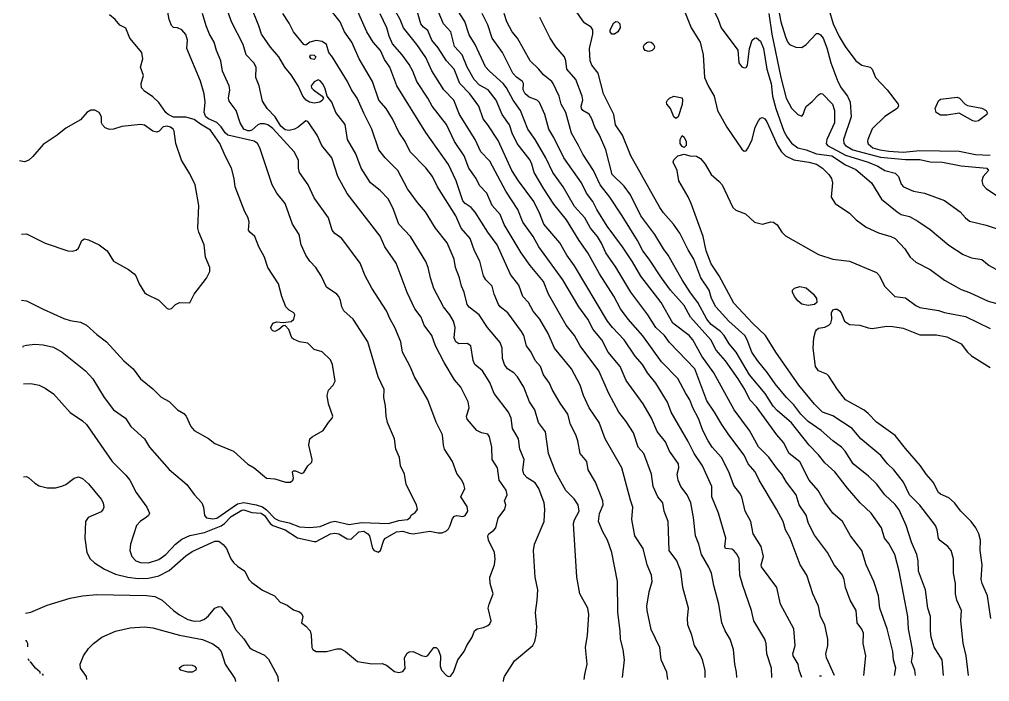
# Model space of a CAD drawing. Header units: inches. Extents: x 3311818 to 3313075, y 1372003 to 1372737.
# Drawn here: x 3311819.5 to 3311998.3, y 1372003.5 to 1372125.7 of the extents above; entities that cross this region are included whole.
import ezdxf

# ---------------------------------------------------------------- set-up
doc = ezdxf.new("R2010")
doc.units = ezdxf.units.IN
doc.header["$MEASUREMENT"] = 0

msp = doc.modelspace()

# ---------------------------------------------------------------- linework, layer by layer
for points, elevation in [([(3311820.22, 1372041.26), (3311820.79, 1372041.29), (3311821.17, 1372041.09), (3311822.31, 1372040.08), (3311823.08, 1372039.61), (3311824.6, 1372039.21), (3311826.13, 1372039.24), (3311827.27, 1372039.51), (3311828.03, 1372039.87), (3311829.56, 1372041.04), (3311830.32, 1372041.27), (3311831.08, 1372040.97), (3311832.22, 1372039.97), (3311834.51, 1372037.13), (3311834.89, 1372036.44), (3311835.02, 1372035.68), (3311834.92, 1372035.29), (3311834.51, 1372034.81), (3311832.15, 1372033.77), (3311831.62, 1372033.01), (3311831.54, 1372029.96), (3311831.9, 1372027.29), (3311832.53, 1372026.15), (3311833.31, 1372025.39), (3311835.15, 1372024.24), (3311837.18, 1372023.3), (3311839.47, 1372022.73), (3311841.37, 1372022.52), (3311843.28, 1372022.58), (3311845.18, 1372022.97), (3311847.09, 1372023.96), (3311850.14, 1372026.67), (3311851.28, 1372027.47), (3311855.47, 1372029.41), (3311856.24, 1372029.36), (3311857, 1372028.8), (3311857.66, 1372028.05), (3311858.45, 1372026.15), (3311858.9, 1372025.47), (3311859.67, 1372024.76), (3311861.01, 1372023.86), (3311861.77, 1372022.34), (3311862.33, 1372021.73), (3311864.24, 1372020.33), (3311866.51, 1372019.29), (3311867.54, 1372018.14), (3311868.81, 1372017.56), (3311869.96, 1372016.74), (3311871.1, 1372016.35), (3311871.48, 1372016.04), (3311871.7, 1372015.48), (3311871.46, 1372014.33), (3311872.24, 1372013.73), (3311873.03, 1372012.81), (3311873.22, 1372012.05), (3311873.34, 1372009.76), (3311873.54, 1372009.38), (3311874.15, 1372009.05), (3311876.06, 1372009.02), (3311877.96, 1372009.53), (3311878.72, 1372009.51), (3311879.58, 1372009), (3311881.77, 1372007.2), (3311884.44, 1372006.74), (3311886.35, 1372006.82), (3311887.11, 1372006.5), (3311888.63, 1372005.35), (3311889.39, 1372005.14), (3311890.16, 1372005.36), (3311890.54, 1372005.88), (3311890.47, 1372007.85), (3311890.92, 1372008.7), (3311891.3, 1372008.95), (3311892.06, 1372009), (3311893.59, 1372008.3), (3311894.35, 1372008.12), (3311894.73, 1372008.3), (3311895.83, 1372009.76), (3311896.26, 1372009.77), (3311896.65, 1372009.38), (3311897.07, 1372008.23), (3311897, 1372006.33), (3311897.24, 1372005.57), (3311898.16, 1372004.59), (3311898.54, 1372004.4), (3311898.92, 1372004.45), (3311899.5, 1372005.19), (3311900.25, 1372007.47), (3311901.46, 1372009), (3311901.93, 1372010.14), (3311902.9, 1372011.66), (3311903.32, 1372012.81), (3311903.85, 1372013.19), (3311905.02, 1372013.45), (3311905.78, 1372013.8), (3311906.16, 1372014.14), (3311906.42, 1372014.71), (3311905.88, 1372017), (3311906.03, 1372017.76), (3311906.76, 1372019.67), (3311906.26, 1372021.57), (3311906.18, 1372022.72), (3311907.03, 1372025), (3311907.17, 1372026.15), (3311907.01, 1372027.29), (3311905.93, 1372029.58), (3311905.82, 1372030.34), (3311906, 1372030.72), (3311906.93, 1372031.4), (3311907.27, 1372031.86), (3311907.69, 1372033.62), (3311908.97, 1372035.29), (3311909.11, 1372036.06), (3311908.86, 1372036.82), (3311909.39, 1372037.96), (3311909.21, 1372038.82), (3311907.88, 1372040.63), (3311907.56, 1372042.92), (3311906.59, 1372044.44), (3311906.53, 1372046.73), (3311906.13, 1372048.63), (3311905.78, 1372049.11), (3311904.64, 1372049.36), (3311903.81, 1372049.78), (3311901.97, 1372051.91), (3311901.88, 1372052.45), (3311902.37, 1372053.97), (3311902.19, 1372055.11), (3311900.83, 1372057.8), (3311899.69, 1372059.15), (3311897.73, 1372062.36), (3311896.18, 1372065.4), (3311895.49, 1372067.34), (3311894.1, 1372069.22), (3311893.51, 1372070.74), (3311892.33, 1372072.26), (3311890.92, 1372075.27), (3311888.9, 1372080.65), (3311886.79, 1372083.7), (3311885.96, 1372085.69), (3311879.87, 1372093.53), (3311878.13, 1372096.66), (3311877.06, 1372100.09), (3311875.21, 1372102.37), (3311874.35, 1372104.28), (3311872.83, 1372106.57), (3311872.62, 1372106.84), (3311872.24, 1372106.96), (3311870.84, 1372105.8), (3311870.14, 1372105.42), (3311869.19, 1372105.13), (3311868.43, 1372105.26), (3311867.67, 1372105.94), (3311866.63, 1372107.71), (3311865.12, 1372109.24), (3311864.24, 1372110.56), (3311863.65, 1372113.43), (3311863.06, 1372114.95), (3311863.1, 1372116.87), (3311862.68, 1372117.62), (3311861.27, 1372119.14), (3311860.71, 1372121.05), (3311858.57, 1372125.24), (3311856.59, 1372130.96)], 4490), ([(3311938.99, 1372003.85), (3311938.82, 1372005.19), (3311937.77, 1372007.47), (3311937.54, 1372009.76), (3311935.89, 1372013.1), (3311935.15, 1372016.62), (3311935.11, 1372017.38), (3311935.54, 1372020.05), (3311936.07, 1372021.96), (3311935.99, 1372023.1), (3311935.18, 1372025), (3311934.47, 1372028.05), (3311932.93, 1372030.34), (3311932.35, 1372033.39), (3311932.54, 1372035.68), (3311932.08, 1372036.94), (3311930.51, 1372042.92), (3311927.41, 1372048.25), (3311926.32, 1372051.3), (3311924.46, 1372053.97), (3311923.46, 1372056.26), (3311922.85, 1372058.16), (3311921.26, 1372061.21), (3311918.08, 1372065.02), (3311916.9, 1372067.69), (3311915.38, 1372070.36), (3311914.17, 1372071.81), (3311913.29, 1372073.41), (3311912.26, 1372074.55), (3311911.5, 1372076.62), (3311909.98, 1372078.59), (3311907.54, 1372084.08), (3311905.78, 1372086.4), (3311903.5, 1372090.1), (3311902.74, 1372090.94), (3311901.65, 1372091.7), (3311901.21, 1372092.21), (3311899.95, 1372095.9), (3311898.54, 1372098.88), (3311894.35, 1372104.78), (3311889.01, 1372113.4), (3311887.72, 1372116.86), (3311886.73, 1372118.25), (3311886.01, 1372119.91), (3311884.68, 1372121.43), (3311883.48, 1372123.34), (3311880.63, 1372129.94)], 4494), ([(3311958.93, 1372129.82), (3311959.81, 1372125.24), (3311960.67, 1372122.42), (3311961.05, 1372121.52), (3311961.43, 1372121.02), (3311962.57, 1372120.53), (3311963.72, 1372120.47), (3311964.48, 1372121.01), (3311966.38, 1372123.03), (3311966.77, 1372123.04), (3311967.15, 1372122.79), (3311967.6, 1372122.19), (3311968.29, 1372120.39), (3311969.01, 1372117.62), (3311970.33, 1372114.19), (3311970.94, 1372113.05), (3311972.1, 1372111.52), (3311972.57, 1372110.38), (3311972.8, 1372107.71), (3311971.35, 1372103.52), (3311971.46, 1372102.76), (3311971.72, 1372102.39), (3311973.08, 1372101.61), (3311978.2, 1372100.26), (3311982.77, 1372099.78), (3311985.44, 1372099.8), (3311987.35, 1372099.38), (3311989.63, 1372099.31), (3311993.06, 1372098.66), (3311997.81, 1372098.18), (3311998.1, 1372097.8), (3311997.12, 1372096.66), (3311996.89, 1372095.9), (3311997.07, 1372095.13), (3311997.64, 1372094.44), (3312000.31, 1372092.65)], 4500), ([(3311820.07, 1372065.21), (3311820.21, 1372065.4), (3311820.79, 1372065.56), (3311822.31, 1372065.76), (3311823.84, 1372065.63), (3311825.75, 1372065.18), (3311827.37, 1372064.26), (3311831.61, 1372060.83), (3311832.99, 1372059.36), (3311835.06, 1372055.88), (3311836.8, 1372053.61), (3311839.01, 1372052.06), (3311840, 1372050.54), (3311842.52, 1372048.28), (3311843.45, 1372046.73), (3311847.09, 1372042.6), (3311850.33, 1372039.87), (3311851.66, 1372037.98), (3311853.06, 1372036.44), (3311853.38, 1372035.68), (3311853.58, 1372034.15), (3311853.95, 1372033.7), (3311855.09, 1372033.51), (3311855.85, 1372033.6), (3311859.67, 1372036.29), (3311860.81, 1372036.51), (3311863.1, 1372036.11), (3311864.24, 1372035.69), (3311865, 1372035.18), (3311866.53, 1372033.59), (3311867.29, 1372033.19), (3311869.19, 1372032.75), (3311871.1, 1372032.01), (3311873.01, 1372031.88), (3311874.91, 1372032.09), (3311876.82, 1372032.91), (3311877.58, 1372033.06), (3311880.25, 1372032.48), (3311882.53, 1372032.83), (3311887.49, 1372032.67), (3311889.39, 1372033.21), (3311890.98, 1372033.39), (3311891.48, 1372033.77), (3311891.68, 1372034.17), (3311892.44, 1372034.65), (3311892.83, 1372035.21), (3311892.68, 1372036.06), (3311890.78, 1372039.87), (3311890.42, 1372041.77), (3311889.72, 1372043.3), (3311889.55, 1372044.82), (3311888.87, 1372046.35), (3311888.62, 1372048.25), (3311887.29, 1372051.3), (3311887.05, 1372052.45), (3311886.96, 1372054.35), (3311886.64, 1372055.88), (3311886.7, 1372057.4), (3311885.61, 1372059.69), (3311883.69, 1372066.17), (3311880.99, 1372070.36), (3311879.25, 1372071.88), (3311878.87, 1372072.65), (3311878.65, 1372073.79), (3311878.34, 1372074.55), (3311877.96, 1372074.96), (3311876.06, 1372076.24), (3311875.07, 1372078.36), (3311874.09, 1372079.89), (3311873.01, 1372081.04), (3311872.27, 1372082.17), (3311871.37, 1372084.08), (3311871, 1372085.99), (3311869.78, 1372087.89), (3311868.43, 1372091.7), (3311866.9, 1372093.61), (3311866.05, 1372095.13), (3311863.77, 1372101.99), (3311863.37, 1372102.76), (3311862.72, 1372103.21), (3311857.9, 1372104.28), (3311857.38, 1372104.7), (3311856.62, 1372105.85), (3311855.85, 1372106.63), (3311854.3, 1372107.33), (3311853.8, 1372107.71), (3311853.54, 1372108.47), (3311853.71, 1372110.38), (3311853.49, 1372111.9), (3311852.81, 1372114.28), (3311850.31, 1372120.29), (3311850.44, 1372121.81), (3311850.14, 1372122.89), (3311849.38, 1372123.76), (3311848.61, 1372124.11), (3311847.85, 1372124.17), (3311847.47, 1372124.53), (3311847.04, 1372125.62), (3311846.71, 1372127.66)], 4488), ([(3311908.71, 1372003.47), (3311908.73, 1372004.04), (3311908.91, 1372004.42), (3311910.74, 1372007.29), (3311914.1, 1372010.14), (3311914.45, 1372010.9), (3311914.72, 1372012.05), (3311914.83, 1372013.57), (3311914.58, 1372016.24), (3311914.93, 1372018.52), (3311915.04, 1372020.43), (3311914.56, 1372022.72), (3311914.21, 1372027.67), (3311914.43, 1372028.82), (3311916.21, 1372033.01), (3311916.33, 1372035.29), (3311916.19, 1372036.44), (3311915.21, 1372039.11), (3311914.55, 1372040.12), (3311913.03, 1372041.05), (3311912.44, 1372041.77), (3311912.27, 1372042.54), (3311912.48, 1372044.44), (3311911.71, 1372046.35), (3311911.44, 1372048.25), (3311910.33, 1372050.16), (3311910.11, 1372052.06), (3311909.64, 1372053.21), (3311907, 1372056.64), (3311906.16, 1372058.65), (3311904.83, 1372060.83), (3311903.41, 1372061.97), (3311903.1, 1372062.74), (3311902.66, 1372065.4), (3311901.97, 1372065.86), (3311900.45, 1372065.79), (3311899.89, 1372066.17), (3311899.63, 1372066.93), (3311899.77, 1372068.83), (3311899.48, 1372069.98), (3311898.82, 1372071.12), (3311897.66, 1372072.65), (3311895.87, 1372076.03), (3311895.24, 1372077.98), (3311894.83, 1372079.89), (3311894.35, 1372080.96), (3311891.56, 1372085.6), (3311889.41, 1372087.89), (3311888.44, 1372090.56), (3311887.49, 1372092.47), (3311885.96, 1372094.07), (3311884.15, 1372095.51), (3311882.44, 1372098.18), (3311881.5, 1372100.85), (3311879.95, 1372103.52), (3311879.49, 1372106.28), (3311877.79, 1372108.47), (3311877.03, 1372110.38), (3311876.2, 1372111.52), (3311875.74, 1372113.05), (3311875.36, 1372113.81), (3311874.91, 1372114.33), (3311874.53, 1372114.5), (3311873.77, 1372114.15), (3311873.23, 1372113.43), (3311873.31, 1372113.05), (3311873.68, 1372112.67), (3311875.25, 1372111.52), (3311875.51, 1372111.14), (3311875.36, 1372110.76), (3311874.85, 1372110.38), (3311873.77, 1372110.19), (3311872.93, 1372110.38), (3311872.33, 1372110.76), (3311871.73, 1372111.52), (3311870.87, 1372113.43), (3311869.58, 1372115.41), (3311868.39, 1372116.86), (3311867.27, 1372118.76), (3311865.76, 1372120.54), (3311864.07, 1372122.96), (3311863.62, 1372124.48), (3311862.06, 1372128.29)], 4491), ([(3311958.15, 1372004.23), (3311958.1, 1372005.95), (3311957.21, 1372008.62), (3311957.13, 1372010.52), (3311956.84, 1372011.28), (3311954.82, 1372014.71), (3311954.42, 1372016.62), (3311952.8, 1372021.19), (3311952.28, 1372023.1), (3311952.11, 1372026.15), (3311951.76, 1372026.91), (3311951.14, 1372027.68), (3311950.76, 1372027.89), (3311949.61, 1372028.05), (3311949.5, 1372028.43), (3311949.7, 1372029.96), (3311948.32, 1372034.53), (3311947.1, 1372037.58), (3311947.13, 1372039.49), (3311945.39, 1372043.3), (3311943.83, 1372045.59), (3311942.75, 1372047.8), (3311939.6, 1372053.21), (3311938.94, 1372055.01), (3311936.76, 1372058.54), (3311935.25, 1372060.45), (3311934.3, 1372061.97), (3311932.99, 1372063.5), (3311930.93, 1372066.55), (3311928.77, 1372068.83), (3311927.89, 1372069.99), (3311921.79, 1372080.21), (3311920.37, 1372082.17), (3311919.06, 1372084.46), (3311916.11, 1372087.89), (3311915.41, 1372089.8), (3311914.29, 1372092.08), (3311911.43, 1372095.9), (3311910.22, 1372097.8), (3311907.69, 1372103.3), (3311905.83, 1372106.19), (3311904.92, 1372107.33), (3311904.13, 1372109.62), (3311902.51, 1372111.9), (3311900.66, 1372113.81), (3311899.63, 1372116.48), (3311898.16, 1372118), (3311896.64, 1372120.39), (3311895.5, 1372121.81), (3311894.73, 1372123.62), (3311893.97, 1372124.21), (3311893.46, 1372124.86), (3311892.5, 1372128.29)], 4497), ([(3311819.84, 1372073.86), (3311820.79, 1372073.76), (3311823.84, 1372072.17), (3311827.65, 1372070.44), (3311828.79, 1372070.1), (3311830.7, 1372069.81), (3311831.84, 1372069.25), (3311833.75, 1372067.51), (3311835.53, 1372066.17), (3311838.7, 1372062.64), (3311840.43, 1372061.21), (3311841.79, 1372059.31), (3311844.04, 1372057.48), (3311845.56, 1372055.94), (3311847.09, 1372055.18), (3311848.61, 1372053.62), (3311849.76, 1372052.95), (3311850.18, 1372052.45), (3311851.03, 1372050.54), (3311851.66, 1372049.82), (3311854.33, 1372048.33), (3311855.47, 1372047.41), (3311858.9, 1372046), (3311861.57, 1372043.58), (3311862.72, 1372042.92), (3311865, 1372041), (3311866.53, 1372040.87), (3311868.52, 1372040.25), (3311869.45, 1372040.25), (3311869.86, 1372040.63), (3311869.99, 1372041.01), (3311869.8, 1372042.16), (3311869.96, 1372042.38), (3311870.34, 1372042.38), (3311871.48, 1372041.89), (3311871.86, 1372042.04), (3311872.62, 1372043.3), (3311873.39, 1372043.96), (3311873.42, 1372044.44), (3311872.84, 1372047.11), (3311872.99, 1372048.25), (3311873.41, 1372048.63), (3311875.46, 1372049.78), (3311876.41, 1372051.3), (3311877.12, 1372052.06), (3311877.23, 1372052.45), (3311876.42, 1372054.73), (3311876.21, 1372056.26), (3311876.44, 1372057.24), (3311877.3, 1372058.16), (3311877.69, 1372058.93), (3311877.19, 1372061.97), (3311876.82, 1372062.85), (3311875.29, 1372064.32), (3311873.77, 1372064.74), (3311872.62, 1372065.89), (3311871.1, 1372066.18), (3311869.96, 1372066.64), (3311869.7, 1372066.93), (3311869.12, 1372068.45), (3311868.43, 1372069.15), (3311868.05, 1372069.14), (3311867.25, 1372068.45), (3311866.53, 1372068.1), (3311866.15, 1372068.21), (3311865.93, 1372068.45), (3311865.8, 1372068.83), (3311866.15, 1372069.6), (3311866.91, 1372069.84), (3311868.05, 1372069.72), (3311869.58, 1372069.94), (3311870.06, 1372070.36), (3311870.25, 1372071.12), (3311870.02, 1372071.5), (3311869.19, 1372071.98), (3311868.59, 1372072.65), (3311867.82, 1372074.55), (3311867.23, 1372076.84), (3311865.25, 1372079.89), (3311864.64, 1372081.79), (3311863.58, 1372083.7), (3311862.86, 1372085.6), (3311861.93, 1372086.37), (3311861.68, 1372086.75), (3311861.8, 1372088.27), (3311861.65, 1372089.03), (3311861, 1372090.18), (3311859.26, 1372094.75), (3311859.07, 1372096.28), (3311858.56, 1372098.18), (3311857.36, 1372100.47), (3311856.4, 1372102.76), (3311854.71, 1372105.22), (3311852.81, 1372106.3), (3311851.66, 1372107.21), (3311850.14, 1372107.62), (3311847.85, 1372107.6), (3311846.86, 1372108.09), (3311846.42, 1372108.47), (3311845.18, 1372110.31), (3311844.04, 1372111.36), (3311842.52, 1372112.44), (3311841.95, 1372113.05), (3311841.91, 1372113.81), (3311842.36, 1372115.33), (3311841.77, 1372116.86), (3311842.18, 1372118.38), (3311842.02, 1372119.53), (3311839.83, 1372122.19), (3311839.08, 1372124.06), (3311837.94, 1372124.61), (3311837.08, 1372125.62), (3311836.04, 1372126.52)], 4487), ([(3311820.22, 1372058.41), (3311821.55, 1372058.5), (3311823.08, 1372058.2), (3311824.22, 1372057.61), (3311825.75, 1372056.54), (3311828.79, 1372053.13), (3311831.08, 1372051.59), (3311831.8, 1372050.92), (3311836.57, 1372044.06), (3311839.08, 1372041.54), (3311839.79, 1372040.63), (3311840.99, 1372038.39), (3311842.97, 1372035.68), (3311843.41, 1372034.53), (3311843.26, 1372034.15), (3311842.9, 1372033.8), (3311841.73, 1372033.01), (3311841.04, 1372032.25), (3311839.94, 1372028.82), (3311839.83, 1372027.67), (3311840.17, 1372026.53), (3311840.94, 1372025.77), (3311841.75, 1372025.44), (3311843.28, 1372025.38), (3311845.18, 1372026.03), (3311846.43, 1372026.91), (3311848.26, 1372028.82), (3311849.38, 1372029.74), (3311850.9, 1372030.42), (3311853.57, 1372031), (3311856.62, 1372032.21), (3311857.25, 1372032.63), (3311858.52, 1372033.96), (3311860.43, 1372035.12), (3311860.81, 1372035.18), (3311862.33, 1372034.7), (3311864.05, 1372034.53), (3311864.62, 1372034.14), (3311865.66, 1372032.63), (3311866.15, 1372032.25), (3311868.46, 1372031.48), (3311870.72, 1372029.98), (3311873.77, 1372029.33), (3311874.15, 1372029.31), (3311876.82, 1372030.72), (3311877.58, 1372030.89), (3311878.34, 1372030.72), (3311879.87, 1372029.79), (3311880.63, 1372029.75), (3311882, 1372031.1), (3311882.92, 1372031.2), (3311883.7, 1372030.72), (3311883.99, 1372030.34), (3311884.54, 1372028.05), (3311884.84, 1372027.67), (3311885.58, 1372027.33), (3311886.04, 1372027.67), (3311886.62, 1372029.58), (3311886.94, 1372029.96), (3311888.94, 1372031.1), (3311890.16, 1372031.23), (3311891.3, 1372030.84), (3311892.06, 1372030.74), (3311895.11, 1372031.24), (3311896.64, 1372030.94), (3311897.4, 1372030.95), (3311898.16, 1372031.29), (3311898.54, 1372031.67), (3311898.88, 1372032.25), (3311899.3, 1372033.58), (3311899.69, 1372033.99), (3311900.07, 1372034.1), (3311901.21, 1372033.95), (3311901.65, 1372034.15), (3311902.09, 1372034.91), (3311901.97, 1372035.78), (3311900.86, 1372037.58), (3311901.56, 1372039.11), (3311901.4, 1372039.87), (3311901.03, 1372040.63), (3311900.07, 1372041.87), (3311899.28, 1372044.06), (3311897.8, 1372046.35), (3311897.61, 1372047.11), (3311897.48, 1372049.02), (3311896.26, 1372051.36), (3311894.72, 1372055.49), (3311892.27, 1372059.69), (3311891.49, 1372061.59), (3311890.08, 1372064.26), (3311889.74, 1372066.17), (3311888.66, 1372068.83), (3311887.78, 1372070.36), (3311887.15, 1372071.88), (3311884.43, 1372076.08), (3311883.2, 1372078.36), (3311882.28, 1372080.65), (3311878.9, 1372085.22), (3311877.58, 1372086.18), (3311877.09, 1372086.75), (3311876.43, 1372089.03), (3311873.77, 1372092.76), (3311872.71, 1372095.13), (3311871.09, 1372097.42), (3311870.9, 1372098.18), (3311870.88, 1372099.71), (3311870.11, 1372101.23), (3311866.15, 1372105.53), (3311865.28, 1372106.19), (3311864.62, 1372106.4), (3311863.86, 1372106.37), (3311863.39, 1372106.19), (3311862.33, 1372105.25), (3311861.95, 1372105.08), (3311861.57, 1372105.08), (3311860.85, 1372105.42), (3311860.18, 1372106.57), (3311859.42, 1372108.85), (3311858.14, 1372110.55), (3311857.98, 1372111.14), (3311858.27, 1372112.67), (3311858.14, 1372113.43), (3311856.87, 1372116.1), (3311856.58, 1372118), (3311855.77, 1372119.91), (3311855.35, 1372121.43), (3311854.47, 1372122.96), (3311853.86, 1372124.48), (3311853.19, 1372126.77)], 4489), ([(3311923.59, 1372003.85), (3311923.66, 1372004.8), (3311924.13, 1372006.71), (3311923.81, 1372009.76), (3311924.18, 1372012.05), (3311924.4, 1372015.86), (3311924.22, 1372017), (3311922.77, 1372019.67), (3311922.23, 1372022.72), (3311921.6, 1372032.63), (3311921.79, 1372033.34), (3311922.64, 1372034.91), (3311922.48, 1372036.06), (3311921.75, 1372037.2), (3311920.2, 1372038.72), (3311918.36, 1372042.03), (3311917.02, 1372045.59), (3311916.46, 1372049.54), (3311915.14, 1372051.3), (3311914.49, 1372053.59), (3311913.48, 1372055.11), (3311912.45, 1372057.78), (3311911.3, 1372059.69), (3311910.62, 1372060.45), (3311909.41, 1372061.21), (3311908.85, 1372061.97), (3311908.51, 1372063.12), (3311908.45, 1372065.02), (3311908.07, 1372066.02), (3311905.75, 1372068.83), (3311904.19, 1372071.12), (3311902.35, 1372072.55), (3311901.97, 1372073.06), (3311901.46, 1372075.31), (3311900.97, 1372076.46), (3311900.61, 1372077.98), (3311899.82, 1372079.89), (3311899.59, 1372081.41), (3311898.29, 1372084.46), (3311896.16, 1372087.13), (3311894.3, 1372090.18), (3311892.83, 1372091.86), (3311890.98, 1372094.37), (3311889.22, 1372097.8), (3311886.89, 1372100.09), (3311885.69, 1372101.61), (3311884.43, 1372105.42), (3311882.92, 1372108.37), (3311881.75, 1372111.14), (3311880.7, 1372112.67), (3311879.95, 1372114.19), (3311877.2, 1372118.68), (3311876.5, 1372119.53), (3311876.04, 1372121.05), (3311875.29, 1372121.59), (3311874.15, 1372121.78), (3311873.01, 1372121.43), (3311872.24, 1372120.9), (3311871.86, 1372121.03), (3311870.01, 1372123.34), (3311869.19, 1372124.98), (3311868, 1372126.77)], 4492), ([(3311930.62, 1372004.23), (3311930.99, 1372007.47), (3311930.73, 1372009.38), (3311930.25, 1372011.28), (3311930.21, 1372012.81), (3311929.78, 1372016.24), (3311929.71, 1372021.96), (3311928.66, 1372027.29), (3311927.86, 1372029.58), (3311927, 1372031.1), (3311926.21, 1372033.01), (3311926.37, 1372034.47), (3311927.05, 1372036.06), (3311927.01, 1372036.82), (3311925.68, 1372040.25), (3311924.32, 1372042.54), (3311924.04, 1372044.06), (3311922.82, 1372045.59), (3311922.41, 1372047.87), (3311922.02, 1372049.02), (3311921.05, 1372050.92), (3311920.55, 1372052.83), (3311919.12, 1372054.87), (3311917.68, 1372057.4), (3311917.2, 1372058.54), (3311916.06, 1372060.07), (3311915.52, 1372061.59), (3311914.54, 1372062.74), (3311913.82, 1372064.26), (3311912.92, 1372065.4), (3311912.43, 1372067.31), (3311912.03, 1372068.07), (3311909.5, 1372071.5), (3311908.07, 1372072.62), (3311907.76, 1372073.03), (3311906.95, 1372074.93), (3311906.63, 1372076.46), (3311905.44, 1372077.6), (3311905.03, 1372078.36), (3311904.33, 1372081.03), (3311903.32, 1372082.94), (3311902.53, 1372085.22), (3311900.88, 1372087.13), (3311899.88, 1372089.42), (3311896.51, 1372094.75), (3311895.59, 1372096.66), (3311894.35, 1372098.29), (3311891.5, 1372101.23), (3311890.54, 1372103.1), (3311889.39, 1372104.84), (3311888.23, 1372107.33), (3311887.05, 1372109.24), (3311885.69, 1372110.76), (3311884.57, 1372114.19), (3311882.06, 1372118.38), (3311880.71, 1372121.43), (3311879.37, 1372123.34), (3311878.57, 1372125.24), (3311877.2, 1372127.01)], 4493), ([(3311945.85, 1372004.23), (3311945.84, 1372005.57), (3311945.39, 1372007.47), (3311945.04, 1372008.35), (3311943.92, 1372010.14), (3311943.4, 1372012.05), (3311942.67, 1372013.95), (3311942.61, 1372015.09), (3311942.82, 1372017), (3311941.74, 1372020.81), (3311941.38, 1372023.86), (3311940.63, 1372025.77), (3311939.23, 1372027.67), (3311939.06, 1372033.01), (3311938.3, 1372034.91), (3311938.08, 1372036.44), (3311937.17, 1372037.58), (3311936.31, 1372039.49), (3311935.97, 1372041.77), (3311934.55, 1372045.59), (3311933.49, 1372046.73), (3311932.68, 1372049.4), (3311931.32, 1372051.49), (3311929.97, 1372053.21), (3311928.14, 1372056.64), (3311926.25, 1372060.83), (3311922.8, 1372065.4), (3311921.79, 1372067.32), (3311920.27, 1372069.21), (3311916.96, 1372074.93), (3311916.07, 1372077.3), (3311913.59, 1372080.27), (3311911.95, 1372082.56), (3311908.83, 1372087.82), (3311908.07, 1372089.65), (3311906.6, 1372091.32), (3311905.62, 1372093.61), (3311904.26, 1372095.03), (3311903.68, 1372096.28), (3311902.29, 1372098.18), (3311901.45, 1372100.47), (3311899.64, 1372103.14), (3311898.16, 1372106.28), (3311895.56, 1372109.62), (3311894.77, 1372111.14), (3311892.71, 1372114.19), (3311891.99, 1372116.1), (3311891.3, 1372117.35), (3311890.03, 1372119.14), (3311888.25, 1372121.18), (3311887.61, 1372122.57), (3311887.19, 1372124.1), (3311885.96, 1372126.68)], 4495), ([(3311951.68, 1372004.23), (3311951.67, 1372005.19), (3311951.31, 1372006.71), (3311951.09, 1372009.38), (3311950.5, 1372011.28), (3311949.58, 1372012.81), (3311948.93, 1372014.33), (3311948.38, 1372017.76), (3311947.44, 1372021.19), (3311947.03, 1372023.48), (3311946.57, 1372024.61), (3311945.21, 1372026.91), (3311944.7, 1372028.82), (3311944.11, 1372030.34), (3311943.75, 1372033.77), (3311943.25, 1372036.44), (3311942.55, 1372037.96), (3311941.41, 1372039.49), (3311940.87, 1372040.63), (3311940.73, 1372041.77), (3311941.02, 1372042.92), (3311940.96, 1372043.68), (3311939.32, 1372045.97), (3311938.56, 1372047.73), (3311937.04, 1372049.65), (3311936, 1372052.06), (3311934.44, 1372054.73), (3311931.32, 1372059.04), (3311930.19, 1372061.59), (3311927.98, 1372064.26), (3311926.85, 1372066.55), (3311925.25, 1372068.45), (3311924.22, 1372070.36), (3311922.58, 1372072.65), (3311919.65, 1372077.6), (3311915.23, 1372083.7), (3311914.14, 1372085.6), (3311912.24, 1372088.27), (3311911.34, 1372090.56), (3311909.1, 1372093.99), (3311906.16, 1372099.51), (3311904.54, 1372101.23), (3311903.5, 1372103.52), (3311900.6, 1372108.09), (3311899.54, 1372110.76), (3311897.71, 1372112.67), (3311895.49, 1372116.14), (3311894.35, 1372118.64), (3311892.74, 1372121.05), (3311890.28, 1372124.1), (3311889.65, 1372125.62), (3311888.78, 1372127.15)], 4496), ([(3311963.68, 1372004.23), (3311963.2, 1372005.57), (3311963, 1372006.71), (3311962.1, 1372008.23), (3311962.06, 1372008.62), (3311962.46, 1372010.14), (3311962.22, 1372013.19), (3311959.73, 1372017.76), (3311959.08, 1372020.81), (3311956.25, 1372024.62), (3311956.2, 1372025), (3311956.6, 1372026.53), (3311956.22, 1372028.43), (3311954.73, 1372030.72), (3311954.26, 1372033.01), (3311953.27, 1372034.91), (3311952.65, 1372037.58), (3311952.28, 1372038.25), (3311951.14, 1372039.64), (3311950.24, 1372042.16), (3311948.87, 1372044.82), (3311947.16, 1372046.73), (3311946.43, 1372047.87), (3311945.46, 1372049.78), (3311944.66, 1372052.02), (3311943.59, 1372053.97), (3311943.05, 1372055.49), (3311942.29, 1372056.64), (3311940.85, 1372059.4), (3311937.8, 1372062.45), (3311934.37, 1372067.25), (3311931.65, 1372070.36), (3311930.24, 1372072.26), (3311929.03, 1372074.59), (3311926.37, 1372078.74), (3311924.24, 1372082.56), (3311922.63, 1372084.84), (3311920.33, 1372088.65), (3311917.98, 1372091.54), (3311916.13, 1372094.37), (3311914.33, 1372097.42), (3311913.94, 1372098.94), (3311913.6, 1372099.71), (3311911.19, 1372102.76), (3311910.31, 1372104.66), (3311909.8, 1372106.19), (3311908.45, 1372108.1), (3311907.37, 1372110.76), (3311905.85, 1372112.67), (3311904.26, 1372113.54), (3311903.28, 1372114.57), (3311901.97, 1372116.86), (3311901.08, 1372119.14), (3311899.67, 1372120.67), (3311898.96, 1372123.34), (3311897.64, 1372124.86), (3311896.65, 1372127.15)], 4498), ([(3311969.69, 1372004.61), (3311968.21, 1372007.85), (3311968.11, 1372008.62), (3311968.47, 1372010.14), (3311968.47, 1372011.28), (3311967.96, 1372013.95), (3311967.16, 1372015.48), (3311966.79, 1372017.38), (3311965.7, 1372019.67), (3311964.59, 1372023.1), (3311963.37, 1372025), (3311961.52, 1372029.96), (3311960.67, 1372031.48), (3311960.24, 1372033.01), (3311959.02, 1372035.29), (3311955.81, 1372040.63), (3311955.11, 1372042.16), (3311953.81, 1372043.65), (3311953.04, 1372045.27), (3311950.22, 1372049.02), (3311948.93, 1372050.92), (3311947.62, 1372053.21), (3311946.18, 1372055.25), (3311943.98, 1372061.21), (3311939.32, 1372066.07), (3311938.36, 1372067.31), (3311936.79, 1372068.83), (3311935.31, 1372071.12), (3311932.15, 1372075.31), (3311929.41, 1372079.95), (3311927.55, 1372082.56), (3311926.75, 1372084.39), (3311926.03, 1372085.6), (3311924.75, 1372087.13), (3311923.7, 1372089.03), (3311921.79, 1372091.13), (3311919.72, 1372094.75), (3311917.81, 1372097.42), (3311916.5, 1372100.09), (3311914.52, 1372103.52), (3311913.16, 1372105.42), (3311911.85, 1372108.85), (3311910.47, 1372110.76), (3311909.26, 1372113.05), (3311908.66, 1372113.81), (3311906.09, 1372116.1), (3311905.4, 1372116.89), (3311903.5, 1372121.05), (3311902.35, 1372122.83), (3311901.59, 1372125.25), (3311900.35, 1372127.15)], 4499), ([(3311975.14, 1372004.61), (3311975.46, 1372008.23), (3311975.01, 1372010.52), (3311975.03, 1372012.43), (3311974.77, 1372013.16), (3311973.91, 1372014.33), (3311973.73, 1372016.62), (3311972.58, 1372018.52), (3311971.71, 1372020.81), (3311971.52, 1372022.34), (3311971.2, 1372023.1), (3311969.65, 1372025), (3311968.44, 1372027.29), (3311966, 1372030.52), (3311964.94, 1372032.63), (3311964.48, 1372034.21), (3311963.18, 1372036.06), (3311962.67, 1372037.96), (3311960.87, 1372040.25), (3311960.02, 1372041.77), (3311959.01, 1372042.92), (3311957.62, 1372044.9), (3311955.71, 1372046.77), (3311954.07, 1372049.78), (3311951.22, 1372053.59), (3311947.44, 1372060.45), (3311945.27, 1372063.5), (3311943.61, 1372066.55), (3311942.91, 1372067.31), (3311939.94, 1372069.6), (3311937.78, 1372073.41), (3311933.99, 1372078.3), (3311932.46, 1372080.94), (3311930.63, 1372083.7), (3311927.78, 1372087.51), (3311925.92, 1372090.56), (3311925.18, 1372092.08), (3311924.01, 1372093.61), (3311923.09, 1372095.51), (3311919.84, 1372100.09), (3311917.98, 1372103.87), (3311917.06, 1372105.42), (3311916.34, 1372108.09), (3311915.31, 1372110.31), (3311914.88, 1372110.76), (3311913.41, 1372111.29), (3311912.7, 1372111.9), (3311912.34, 1372112.67), (3311912.39, 1372113.81), (3311912.21, 1372114.19), (3311911.12, 1372114.97), (3311910.39, 1372115.71), (3311908.54, 1372119.53), (3311906.6, 1372122.19), (3311905.78, 1372124.63), (3311904.79, 1372126.77)], 4500), ([(3311980.75, 1372004.61), (3311980.99, 1372005.95), (3311980.6, 1372007.47), (3311980.45, 1372009), (3311979.39, 1372013.19), (3311978.06, 1372017), (3311977.84, 1372019.29), (3311976.99, 1372021.96), (3311975.54, 1372025), (3311974.72, 1372027.67), (3311972.64, 1372030.34), (3311971.16, 1372033.01), (3311969.41, 1372034.53), (3311967.91, 1372036.58), (3311966.72, 1372038.72), (3311965.05, 1372040.63), (3311963.34, 1372044), (3311961.35, 1372045.59), (3311960.29, 1372047.62), (3311959.1, 1372049.02), (3311955.33, 1372054.19), (3311954.13, 1372055.49), (3311953.17, 1372057.4), (3311951.95, 1372059.31), (3311949.61, 1372062.68), (3311947.87, 1372064.64), (3311946.89, 1372066.55), (3311943.14, 1372070.72), (3311941.99, 1372072.85), (3311939.49, 1372075.7), (3311937.8, 1372077.98), (3311935.56, 1372081.41), (3311934.39, 1372082.94), (3311933.42, 1372084.84), (3311930.54, 1372089.42), (3311928.29, 1372092.85), (3311926.53, 1372095.13), (3311925.26, 1372097.8), (3311923.32, 1372100.77), (3311922.55, 1372102.42), (3311921.21, 1372104.66), (3311920.19, 1372108.47), (3311919.32, 1372110), (3311918.95, 1372111.52), (3311917.88, 1372113.81), (3311917.6, 1372114.23), (3311916.07, 1372115.45), (3311915.21, 1372116.48), (3311913.6, 1372118), (3311911.26, 1372122.19), (3311910.29, 1372123.34), (3311909.32, 1372125.24), (3311908.83, 1372126.77)], 4501), ([(3311984.62, 1372004.61), (3311984.53, 1372005.57), (3311983.89, 1372007.09), (3311984.17, 1372008.62), (3311984.12, 1372009.38), (3311983.34, 1372013.19), (3311983.21, 1372015.48), (3311981.63, 1372023.86), (3311980.81, 1372026.91), (3311979.72, 1372028.93), (3311978.95, 1372029.96), (3311978.4, 1372031.86), (3311976.45, 1372034.53), (3311974.47, 1372036.44), (3311972.1, 1372039.14), (3311969.8, 1372042.16), (3311967.91, 1372043.85), (3311966.77, 1372045.31), (3311965.03, 1372047.11), (3311961.81, 1372051.22), (3311959.14, 1372053.49), (3311958.38, 1372054.3), (3311956.91, 1372056.64), (3311954.04, 1372060.07), (3311951.56, 1372064.26), (3311950.28, 1372065.79), (3311949.38, 1372067.31), (3311948.68, 1372068.07), (3311946.95, 1372069.36), (3311946.18, 1372070.35), (3311944.49, 1372073.41), (3311943.14, 1372075.22), (3311941.66, 1372077.6), (3311939.07, 1372082.17), (3311938.18, 1372083.32), (3311936.6, 1372085.99), (3311934.01, 1372089.42), (3311932.08, 1372093.27), (3311930.94, 1372094.9), (3311928.71, 1372097.04), (3311927.54, 1372101.61), (3311926.37, 1372104.32), (3311925.52, 1372105.8), (3311925, 1372107.33), (3311924.46, 1372108.16), (3311923.32, 1372108.87), (3311923.05, 1372109.24), (3311923, 1372109.62), (3311923.32, 1372110.76), (3311923.18, 1372111.52), (3311922.05, 1372114.57), (3311920.37, 1372116.48), (3311920.16, 1372118), (3311919.92, 1372118.76), (3311918.36, 1372120.6), (3311917.27, 1372122.19), (3311915.37, 1372126.01)], 4502), ([(3311989.83, 1372004.61), (3311989.55, 1372007.47), (3311988.11, 1372009.8), (3311987.52, 1372011.66), (3311987.38, 1372012.81), (3311987.4, 1372015.48), (3311986.92, 1372017), (3311986.5, 1372020.43), (3311985.22, 1372023.86), (3311985.12, 1372025.77), (3311984.86, 1372026.91), (3311983.92, 1372029.2), (3311982.93, 1372032.25), (3311981.63, 1372035.14), (3311980.87, 1372036.17), (3311979.02, 1372037.96), (3311977.44, 1372039.97), (3311975.95, 1372041.39), (3311973.16, 1372043.68), (3311971.68, 1372045.97), (3311971.01, 1372046.73), (3311969.42, 1372047.87), (3311967.28, 1372049.78), (3311964.86, 1372051.47), (3311963.48, 1372052.83), (3311962.19, 1372054.54), (3311960.85, 1372055.88), (3311958.76, 1372058.4), (3311957.39, 1372060.45), (3311955.5, 1372062.74), (3311954.45, 1372064.26), (3311953.64, 1372066.55), (3311953.17, 1372067.31), (3311950.21, 1372069.98), (3311947.81, 1372072.65), (3311947.01, 1372074.17), (3311946.62, 1372075.7), (3311945.05, 1372077.98), (3311943.78, 1372081.41), (3311942.75, 1372083.13), (3311941.23, 1372086.21), (3311940.04, 1372087.89), (3311938.18, 1372089.94), (3311937.5, 1372090.94), (3311932.17, 1372100.47), (3311930.62, 1372104.28), (3311929.32, 1372106.19), (3311929.03, 1372108.09), (3311927.14, 1372111.9), (3311926.12, 1372115.71), (3311925, 1372117.24), (3311924.67, 1372118), (3311924.56, 1372120.29), (3311925.14, 1372122.96), (3311925.17, 1372123.72), (3311924.84, 1372124.22), (3311923.7, 1372124.96), (3311923.32, 1372125.4), (3311922.12, 1372127.15)], 4503), ([(3311942.04, 1372127.15), (3311943.31, 1372124.1), (3311944.97, 1372121.43), (3311945.5, 1372119.14), (3311945.76, 1372114.95), (3311946.41, 1372113.43), (3311947.51, 1372111.52), (3311948.14, 1372108.85), (3311949.84, 1372105.8), (3311952.66, 1372101.73), (3311953.04, 1372101.36), (3311953.43, 1372101.42), (3311953.81, 1372101.95), (3311954.52, 1372103.52), (3311955.06, 1372105.8), (3311955.71, 1372106.93), (3311956.09, 1372107.41), (3311956.47, 1372107.57), (3311956.86, 1372107.34), (3311957.24, 1372106.77), (3311959.23, 1372102.37), (3311959.95, 1372101.23), (3311960.67, 1372100.48), (3311962.19, 1372099.72), (3311964.97, 1372099.33), (3311966.38, 1372098.93), (3311967.53, 1372098.24), (3311968.66, 1372097.04), (3311969.18, 1372096.28), (3311969.35, 1372095.51), (3311969.07, 1372092.85), (3311969.81, 1372091.69), (3311972.48, 1372089.93), (3311973.7, 1372088.65), (3311975.53, 1372087.31), (3311977.82, 1372086.28), (3311980.11, 1372085.61), (3311980.87, 1372085.24), (3311982.65, 1372083.32), (3311983.65, 1372081.79), (3311984.68, 1372080.87), (3311987.35, 1372079.5), (3311990.01, 1372077.52), (3311993.06, 1372075.82), (3311994.59, 1372075.28), (3311998.02, 1372073.69), (3312001.83, 1372072.61)], 4503), ([(3311947.5, 1372127.15), (3311948.27, 1372125.62), (3311948.79, 1372124.1), (3311951.9, 1372119.98), (3311952.06, 1372117.62), (3311952.66, 1372116.93), (3311953.04, 1372116.74), (3311953.43, 1372116.8), (3311953.69, 1372117.24), (3311954.07, 1372120.29), (3311954.55, 1372121.81), (3311954.95, 1372122.17), (3311955.33, 1372122.23), (3311956.09, 1372121.64), (3311956.64, 1372120.29), (3311957.25, 1372116.48), (3311958.03, 1372113.81), (3311958.31, 1372111.52), (3311958.92, 1372109.24), (3311960.39, 1372105.04), (3311961, 1372103.9), (3311961.81, 1372102.83), (3311962.95, 1372101.94), (3311964.48, 1372101.59), (3311966.38, 1372100.88), (3311969.19, 1372100.47), (3311971.72, 1372098.84), (3311973.63, 1372097.96), (3311976.55, 1372095.51), (3311978.39, 1372092.47), (3311981.25, 1372090.13), (3311982.01, 1372089.69), (3311983.54, 1372089.27), (3311985.06, 1372088.46), (3311987.35, 1372086.89), (3311990.78, 1372084.01), (3311993.45, 1372082.27), (3311994.97, 1372081.65), (3311996.88, 1372081.36), (3311998.23, 1372080.27), (3312000.69, 1372078.91)], 4502), ([(3311957.59, 1372126.77), (3311958.16, 1372122.96), (3311959.82, 1372114.95), (3311960.81, 1372111.14), (3311961.81, 1372109.3), (3311962.95, 1372108.14), (3311963.72, 1372107.8), (3311963.96, 1372108.09), (3311964.3, 1372109.24), (3311964.57, 1372109.62), (3311965.62, 1372110.48), (3311966.77, 1372111.77), (3311967.15, 1372111.98), (3311967.53, 1372111.95), (3311969.36, 1372110), (3311969.71, 1372108.85), (3311969.7, 1372106.57), (3311968.27, 1372103.52), (3311968.2, 1372102.76), (3311968.41, 1372102.37), (3311971.72, 1372100.58), (3311975.93, 1372099.33), (3311977.72, 1372098.56), (3311978.96, 1372097.78), (3311980.87, 1372097.28), (3311981.52, 1372096.66), (3311982.01, 1372095.27), (3311982.46, 1372094.75), (3311984.3, 1372093.97), (3311986.28, 1372093.61), (3311990.01, 1372092.26), (3311992.85, 1372090.18), (3311993.83, 1372089.02), (3311994.59, 1372088.46), (3311997.64, 1372087.69), (3311999.54, 1372087.05)], 4501), ([(3311968.68, 1372127.53), (3311969.47, 1372124.86), (3311970.58, 1372122.51), (3311971.7, 1372120.67), (3311973.63, 1372118.01), (3311974.77, 1372117.19), (3311976.29, 1372116.86), (3311976.68, 1372116.5), (3311977.27, 1372114.95), (3311979.41, 1372112.67), (3311981.46, 1372110), (3311981.48, 1372109.62), (3311981.25, 1372109.19), (3311978.96, 1372107.73), (3311976.68, 1372105.47), (3311975.83, 1372103.52), (3311975.77, 1372103.14), (3311975.91, 1372102.67), (3311976.77, 1372101.99), (3311978.08, 1372101.61), (3311979.72, 1372101.37), (3311982.39, 1372101.17), (3311985.44, 1372101.5), (3311992.68, 1372101.35), (3311995.73, 1372100.72), (3311998.4, 1372100.63)], 4499), ([(3311929.15, 1372122.96), (3311928.65, 1372122.96), (3311928.35, 1372123.34), (3311928.36, 1372123.72), (3311929.03, 1372125.03), (3311929.41, 1372125.25), (3311929.8, 1372125.21), (3311930.14, 1372124.86), (3311930.18, 1372124.1), (3311929.8, 1372123.38), (3311929.15, 1372122.96)], 4504), ([(3311936.11, 1372119.91), (3311935.51, 1372119.71), (3311934.84, 1372119.91), (3311934.54, 1372120.29), (3311934.51, 1372120.67), (3311934.68, 1372121.05), (3311935.13, 1372121.41), (3311935.51, 1372121.5), (3311935.89, 1372121.44), (3311936.27, 1372121.16), (3311936.51, 1372120.67), (3311936.45, 1372120.29), (3311936.11, 1372119.91)], 4504), ([(3311873.91, 1372118.38), (3311873.77, 1372118.27), (3311873.26, 1372118.38), (3311873.02, 1372118.76), (3311873.14, 1372119.14), (3311873.77, 1372119.08), (3311874.12, 1372118.76), (3311873.91, 1372118.38)], 4492), ([(3311940.88, 1372107.71), (3311940.47, 1372107.37), (3311940.09, 1372107.66), (3311939.51, 1372109.24), (3311938.83, 1372110), (3311938.74, 1372110.38), (3311938.92, 1372110.76), (3311939.32, 1372111.11), (3311940.09, 1372111.52), (3311941.61, 1372111.17), (3311941.72, 1372110.76), (3311941.61, 1372109.93), (3311940.88, 1372107.71)], 4504), ([(3311996.24, 1372106.95), (3311995.73, 1372106.84), (3311995.24, 1372106.95), (3311992.68, 1372108.35), (3311990.4, 1372108.01), (3311989.25, 1372108.01), (3311988.45, 1372108.47), (3311988.24, 1372109.24), (3311988.87, 1372110.64), (3311989.25, 1372110.92), (3311992.3, 1372111.32), (3311992.74, 1372111.14), (3311993.81, 1372110), (3311994.21, 1372109.78), (3311996.88, 1372109.3), (3311997.67, 1372108.85), (3311997.87, 1372108.47), (3311997.78, 1372108.09), (3311996.24, 1372106.95)], 4499), ([(3311819.84, 1372086.04), (3311820.79, 1372086.11), (3311824.22, 1372084.4), (3311828.41, 1372082.98), (3311829.18, 1372082.92), (3311829.94, 1372083.08), (3311830.32, 1372083.42), (3311830.95, 1372084.84), (3311831.46, 1372085.15), (3311832.22, 1372085.01), (3311834.13, 1372084.08), (3311835.62, 1372082.94), (3311836.8, 1372081.02), (3311839.58, 1372079.51), (3311840.64, 1372078.74), (3311840.94, 1372078.36), (3311841.55, 1372076.84), (3311842.52, 1372075.25), (3311842.87, 1372074.93), (3311845.18, 1372073.84), (3311846.71, 1372072.33), (3311847.09, 1372072.22), (3311847.47, 1372072.34), (3311848.22, 1372073.03), (3311848.99, 1372073.42), (3311850.9, 1372073.38), (3311851.65, 1372074.93), (3311853.95, 1372077.92), (3311854.55, 1372079.13), (3311854.56, 1372079.89), (3311853.78, 1372081.79), (3311853.51, 1372084.08), (3311852.53, 1372086.37), (3311852.37, 1372087.13), (3311852.51, 1372091.32), (3311851.88, 1372095.13), (3311850.9, 1372097.16), (3311849.35, 1372099.71), (3311848.29, 1372102.76), (3311847.98, 1372105.04), (3311847.8, 1372105.42), (3311847.29, 1372105.8), (3311846.71, 1372105.98), (3311845.95, 1372105.86), (3311845.23, 1372105.04), (3311844.8, 1372104.85), (3311844.04, 1372105.04), (3311842.52, 1372106.16), (3311841.75, 1372106.26), (3311838.32, 1372105.88), (3311836.8, 1372105.39), (3311836.04, 1372105.35), (3311835.27, 1372105.67), (3311834.75, 1372106.19), (3311834.58, 1372106.57), (3311834.56, 1372107.71), (3311834.16, 1372108.47), (3311833.37, 1372108.92), (3311832.61, 1372108.94), (3311831.87, 1372108.47), (3311830.7, 1372107.12), (3311828.03, 1372105.56), (3311826.41, 1372104.28), (3311823.84, 1372102.59), (3311821.93, 1372100.38), (3311821.17, 1372099.7), (3311820.41, 1372099.38), (3311819.46, 1372099.59)], 4486), ([(3311942.35, 1372102.37), (3311941.99, 1372102.03), (3311941.61, 1372102.18), (3311941.28, 1372102.76), (3311941.29, 1372103.52), (3311941.61, 1372104.21), (3311941.99, 1372103.92), (3311942.37, 1372103.15), (3311942.35, 1372102.37)], 4504), ([(3311994.43, 1372004.61), (3311993.96, 1372008.23), (3311993.45, 1372010.54), (3311993.03, 1372014.71), (3311993.1, 1372016.62), (3311992.29, 1372018.52), (3311991.99, 1372019.67), (3311992.02, 1372021.57), (3311991.63, 1372023.48), (3311991.67, 1372026.15), (3311991.24, 1372027.67), (3311990.63, 1372028.43), (3311989.25, 1372029.43), (3311988.87, 1372029.89), (3311988.65, 1372031.48), (3311988.32, 1372032.25), (3311985.44, 1372036.04), (3311983.54, 1372037.95), (3311982.41, 1372040.25), (3311980.68, 1372042.54), (3311979.46, 1372043.68), (3311978.27, 1372045.2), (3311974.55, 1372048.25), (3311972.99, 1372050.16), (3311969.43, 1372052.49), (3311967.53, 1372053.21), (3311966, 1372054.64), (3311963.13, 1372058.16), (3311958.88, 1372064.26), (3311957.01, 1372067.31), (3311954.57, 1372069.6), (3311951.14, 1372073.27), (3311948.43, 1372078.36), (3311946.95, 1372080.54), (3311946.08, 1372082.94), (3311945.53, 1372085.6), (3311943.29, 1372091.7), (3311942.75, 1372092.89), (3311940.99, 1372095.9), (3311940.69, 1372097.8), (3311939.98, 1372099.33), (3311940.09, 1372099.74), (3311940.85, 1372100.46), (3311941.99, 1372100.77), (3311943.06, 1372100.47), (3311944.28, 1372100.41), (3311945.04, 1372099.98), (3311945.89, 1372098.94), (3311946.98, 1372097.04), (3311948.47, 1372095.78), (3311949, 1372095.13), (3311950.95, 1372090.94), (3311951.52, 1372090.49), (3311953.32, 1372089.8), (3311954.95, 1372088.27), (3311956.47, 1372087.89), (3311958, 1372088.33), (3311958.44, 1372088.27), (3311959.14, 1372087.75), (3311959.99, 1372086.37), (3311960.67, 1372085.75), (3311966.77, 1372082.29), (3311969.43, 1372081.42), (3311972.48, 1372081.02), (3311977.44, 1372078.94), (3311978.01, 1372078.36), (3311978.9, 1372076.46), (3311980.81, 1372074.55), (3311982.77, 1372074.28), (3311984.68, 1372072.85), (3311985.44, 1372072.49), (3311988.87, 1372071.93), (3311990.01, 1372071.56), (3311993.83, 1372070.81), (3311998.4, 1372068.64)], 4504), ([(3311966.05, 1372073.03), (3311964.86, 1372072.87), (3311963.72, 1372073.12), (3311962.95, 1372073.73), (3311962.31, 1372074.55), (3311961.96, 1372075.31), (3311962, 1372075.7), (3311962.35, 1372076.08), (3311963.34, 1372076.36), (3311964.48, 1372076.11), (3311965.82, 1372074.93), (3311966.38, 1372074.17), (3311966.45, 1372073.41), (3311966.05, 1372073.03)], 4505), ([(3311998.52, 1372015.09), (3311997.94, 1372019.29), (3311996.93, 1372021.57), (3311996.73, 1372022.34), (3311996.94, 1372025), (3311996.58, 1372027.67), (3311996.61, 1372029.58), (3311996.29, 1372030.72), (3311995.74, 1372031.86), (3311994.89, 1372033.01), (3311992.99, 1372034.91), (3311991.84, 1372036.44), (3311990.78, 1372037.35), (3311989.25, 1372038.03), (3311988.87, 1372038.37), (3311987.9, 1372040.25), (3311986.58, 1372041.77), (3311985.59, 1372043.3), (3311982.77, 1372046.47), (3311980.87, 1372048.87), (3311977.44, 1372051.35), (3311975.91, 1372052.94), (3311975.15, 1372053.54), (3311971.77, 1372055.49), (3311970.25, 1372057.4), (3311968.67, 1372059.85), (3311968.29, 1372060.21), (3311966.77, 1372060.82), (3311966.22, 1372061.59), (3311965.8, 1372065.02), (3311965.93, 1372066.93), (3311966.24, 1372068.07), (3311966.38, 1372068.41), (3311966.77, 1372068.7), (3311967.91, 1372068.85), (3311968.67, 1372069.23), (3311969.04, 1372069.6), (3311969.25, 1372070.36), (3311969.17, 1372071.5), (3311969.43, 1372072.04), (3311969.81, 1372072.22), (3311970.2, 1372072.18), (3311970.66, 1372071.88), (3311970.96, 1372071.5), (3311971.54, 1372069.98), (3311972.48, 1372069.38), (3311974.39, 1372069.26), (3311975.91, 1372068.73), (3311976.68, 1372068.63), (3311979.34, 1372069.05), (3311980.49, 1372069), (3311982.39, 1372068.66), (3311985.44, 1372067.46), (3311988.49, 1372067.48), (3311990.4, 1372067.07), (3311993.06, 1372065.8), (3311994.21, 1372064.28), (3311994.97, 1372063.56), (3311998.4, 1372061.42)], 4505), ([(3311820.6, 1372016.09), (3311821.55, 1372016.3), (3311824.6, 1372017.59), (3311828.79, 1372018.86), (3311831.08, 1372019.31), (3311833.75, 1372019.57), (3311842.9, 1372019.34), (3311844.42, 1372019.16), (3311845.77, 1372018.52), (3311847.85, 1372016.62), (3311848.99, 1372015.78), (3311850.52, 1372014.96), (3311851.66, 1372014.62), (3311852.81, 1372014.69), (3311853.57, 1372014.99), (3311854.33, 1372015.58), (3311855.47, 1372017.01), (3311856.24, 1372017.35), (3311856.62, 1372017.27), (3311858.39, 1372015.09), (3311859.29, 1372013.09), (3311860.81, 1372011.35), (3311861.9, 1372009.76), (3311862.37, 1372009.38), (3311864.62, 1372008.38), (3311865.38, 1372007.61), (3311867.09, 1372004.42), (3311867.13, 1372003.47)], 4491), ([(3311831.89, 1372003.85), (3311831.8, 1372004.42), (3311830.71, 1372005.95), (3311830.64, 1372006.71), (3311831.25, 1372008.23), (3311832.22, 1372009.6), (3311833.1, 1372010.52), (3311834.63, 1372011.66), (3311837.18, 1372012.8), (3311839.85, 1372013.4), (3311842.52, 1372013.59), (3311844.04, 1372013.41), (3311848.99, 1372012.07), (3311853.19, 1372011.21), (3311855.09, 1372010.43), (3311856.03, 1372009.76), (3311856.68, 1372009), (3311857.37, 1372006.71), (3311859.18, 1372004.04), (3311859.29, 1372003.47)], 4492), ([(3311820.98, 1372009.88), (3311820.98, 1372010.52), (3311820.79, 1372010.99), (3311820.6, 1372010.99)], 4491), ([(3311821.25, 1372007.28), (3311821.17, 1372007.57), (3311820.98, 1372007.57)], 4491), ([(3311823.27, 1372004.99), (3311823.27, 1372005.19), (3311822.43, 1372005.95), (3311821.55, 1372007.07), (3311821.36, 1372007.07)], 4491), ([(3311851.28, 1372005.19), (3311850.52, 1372005.21), (3311849.24, 1372005.57), (3311848.9, 1372005.95), (3311849.31, 1372006.33), (3311849.76, 1372006.48), (3311850.52, 1372006.59), (3311851.28, 1372006.51), (3311851.74, 1372006.33), (3311852.07, 1372005.95), (3311851.99, 1372005.57), (3311851.28, 1372005.19)], 4493), ([(3311823.86, 1372004.61), (3311823.86, 1372004.8), (3311823.65, 1372004.82)], 4491), ([(3311967.34, 1372004.5), (3311966.96, 1372004.5)], 4498)]:
    msp.add_lwpolyline(points, dxfattribs=dict(elevation=elevation))

doc.saveas('drawing.dxf')
